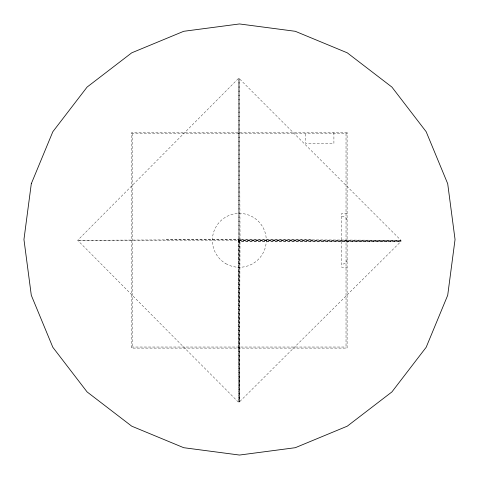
<?xml version="1.0" encoding="UTF-8"?>
<svg xmlns="http://www.w3.org/2000/svg" width="479" height="479" viewBox="0 0 479 479"><rect width="100%" height="100%" fill="white"/><g stroke="black" fill="none" stroke-linecap="round" stroke-linejoin="round"><path stroke-width="0.36" stroke-dasharray="2.4 1.8" d="M238.261 240.087L238.249 401.995L239.326 401.995L400.989 241.41L400.989 240.332L239.326 78.67L238.249 78.67L77.664 240.332L238.249 401.995L238.979 239.296L238.249 78.67L238.249 240.332L239.326 401.995L240.045 239.524L239.326 78.67L239.326 401.995L239.326 240.332L400.989 240.332L239.5 239.5M238.967 240.608L400.989 241.41L239.841 241.242L240.23 239.739A1.078 1.078 0 0 1 238.608 241.135L238.428 240.919A1.078 1.078 0 0 1 240.045 239.524L239.841 241.242L239.326 241.404L239.326 240.332M238.255 240.368L238.249 241.404L400.989 241.41M347.101 259.69C347.149 262.48 344.365 264.474 341.713 264.043M238.249 240.332L238.967 239.524L77.664 240.332L400.989 240.332M131.551 133.635L347.101 133.635M347.101 213.389L341.713 213.389L341.713 267.276L347.101 267.276M341.713 216.622C344.365 216.185 347.149 218.179 347.101 220.969M166.213 239.5L312.787 239.5M131.551 347.03L346.024 347.03M346.024 133.635L346.024 348.107M333.911 132.557L333.911 143.335L305.566 143.335L305.566 132.557M132.629 133.635L132.629 347.03M347.101 132.557L131.551 132.557L131.551 348.107L347.101 348.107L347.101 132.557M225.854 263.666A26.944 26.944 0 0 0 266.27 240.332A26.944 26.944 0 0 0 225.854 216.999A26.944 26.944 0 0 0 225.854 263.666"/><path stroke-width="0.72" d="M31.297 183.714L23.95 239.5L31.297 295.286L52.828 347.275L87.082 391.918L131.725 426.172L183.714 447.703L239.5 455.05L295.286 447.703L347.275 426.172L391.918 391.918L426.172 347.275L447.703 295.286L455.05 239.5L447.703 183.714L426.172 131.725L391.918 87.082L347.275 52.828L295.286 31.297L239.5 23.95L183.714 31.297L131.725 52.828L87.082 87.082L52.828 131.725L31.297 183.714"/></g></svg>
